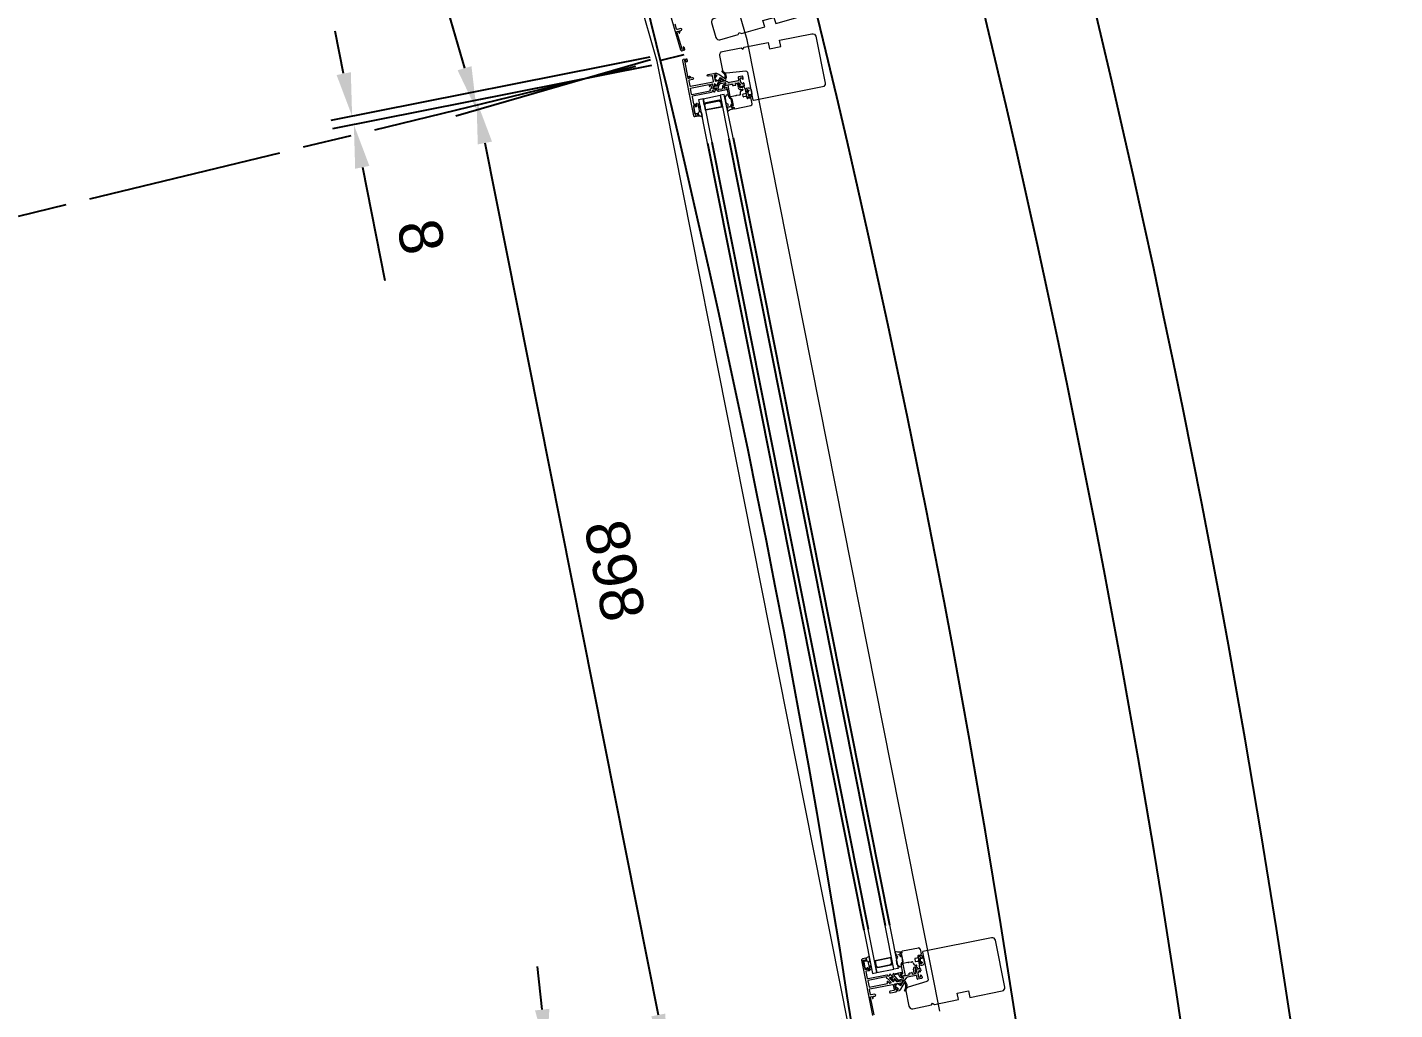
# Model space of a CAD drawing. Header units: inches. Extents: x 19267 to 40087, y 4081 to 15521.
# Drawn here: x 28981 to 30240, y 12125 to 13030 of the extents above; entities that cross this region are included whole.
import ezdxf

# ---------------------------------------------------------------- set-up
doc = ezdxf.new("R2010")
doc.units = ezdxf.units.IN
doc.header["$MEASUREMENT"] = 0
doc.linetypes.add('CENTERLINE', pattern=[30, 12, -1.5, 3, -1.5, 12])
doc.layers.get('DEFPOINTS').update_dxf_attribs({"color": 251})
doc.layers.add('20-TEXT', color=3, linetype='Continuous')
doc.layers.add('DWG', color=7, linetype='Continuous')
doc.layers.add('NEW_GF', color=7, linetype='Continuous', true_color=0xffffff)
for name, color, linetype, lineweight in [('VELFAC_ALU', 4, 'Continuous', 0), ('VELFAC_COMPOSITE', 4, 'Continuous', 0), ('VELFAC_GASKET', 5, 'Continuous', 0), ('VELFAC_GLAZING', 5, 'Continuous', 0), ('VELFAC_GLAZING_BEAD', 5, 'Continuous', 0), ('VELFAC_WOOD', 2, 'Continuous', 0)]:
    doc.layers.add(name, color=color, linetype=linetype, lineweight=lineweight)
doc.styles.get("Standard").update_dxf_attribs({"font": 'arial.ttf'})
doc.dimstyles.new('20-TEXT', dxfattribs={"dimscale": 20, "dimtxt": 2, "dimasz": 2, "dimexe": 1, "dimexo": 1.5, "dimgap": 1, "dimtad": 1, "dimdec": 0, "dimzin": 0, "dimdsep": 46, "dimtxsty": 'Standard', "dimcen": 0.09, "dimadec": 4, "dimazin": 0, "dimtfac": 1, "dimtdec": 0, "dimtofl": 0, "dimtmove": 0, "dimatfit": 3, "dimfxl": 1, "dimtolj": 1, "dimtzin": 0, "dimarcsym": 0})

# ---------------------------------------------------------------- blocks, each defined once
blk = doc.blocks.new('*D34')
at = {"layer": '20-TEXT', "color": 0, "lineweight": -2, "transparency": 16777216}
for p, q in [((29282.3, 13868.1), (28511.6, 13715.3)), ((28539, 13679.9), (29052.6, 11090.6)), ((29811.5, 11200.3), (29040.8, 11047.4))]:
    blk.add_line(p, q, dxfattribs=at)
at = {"layer": '20-TEXT', "color": 0, "transparency": 16777216}
for points in [[(28545.5, 13681.2), (28532.4, 13678.6), (28531.2, 13719.2)], [(29059.2, 11091.9), (29046.1, 11089.3), (29060.4, 11051.3)]]:
    blk.add_solid(points, dxfattribs=at)
at = {"layer": 'DEFPOINTS', "color": 0, "transparency": 16777216}
for p in [(29311.7, 13874), (29840.9, 11206.2), (29060.4, 11051.3)]:
    blk.add_point(p, dxfattribs=at)
at = {"layer": '20-TEXT', "color": 0, "transparency": 16777216, "insert": (28841.1, 12394.2), "char_height": 40, "attachment_point": 5, "rotation": 281.22}
blk.add_mtext('\\A1;2720 Structural Opening', dxfattribs=at)
blk = doc.blocks.new('*D40')
at = {"layer": '20-TEXT', "color": 0, "lineweight": -2, "transparency": 16777216}
for p, q in [((29306.2, 13860.8), (29126.7, 13809)), ((29157.1, 13776.1), (29383.5, 12992.3)), ((29554.8, 13000.2), (29375.4, 12948.3))]:
    blk.add_line(p, q, dxfattribs=at)
at = {"layer": '20-TEXT', "color": 0, "transparency": 16777216}
for points in [[(29163.5, 13777.9), (29150.7, 13774.2), (29146, 13814.5)], [(29389.9, 12994.2), (29377.1, 12990.5), (29394.6, 12953.9)]]:
    blk.add_solid(points, dxfattribs=at)
at = {"layer": 'DEFPOINTS', "color": 0, "transparency": 16777216}
for p in [(29335, 13869.1), (29583.6, 13008.5), (29394.6, 12953.9)]:
    blk.add_point(p, dxfattribs=at)
at = {"layer": '20-TEXT', "color": 0, "transparency": 16777216, "insert": (29309.1, 13395.4), "char_height": 40, "attachment_point": 5, "rotation": 286.1133}
blk.add_mtext('\\A1;898', dxfattribs=at)
blk = doc.blocks.new('*D41')
at = {"layer": '20-TEXT', "color": 0, "lineweight": -2, "transparency": 16777216}
for p, q in [((29555.7, 12994.8), (29374.9, 12958.9)), ((29402.3, 12923.5), (29561.9, 12120.2)), ((29731, 12113), (29550.1, 12077.1))]:
    blk.add_line(p, q, dxfattribs=at)
at = {"layer": '20-TEXT', "color": 0, "transparency": 16777216}
for points in [[(29408.8, 12924.8), (29395.7, 12922.2), (29394.5, 12962.7)], [(29568.4, 12121.5), (29555.4, 12118.9), (29569.7, 12081)]]:
    blk.add_solid(points, dxfattribs=at)
at = {"layer": 'DEFPOINTS', "color": 0, "transparency": 16777216}
for p in [(29585.2, 13000.6), (29760.4, 12118.9), (29569.7, 12081)]:
    blk.add_point(p, dxfattribs=at)
at = {"layer": '20-TEXT', "color": 0, "transparency": 16777216, "insert": (29521.7, 12529.7), "char_height": 40, "attachment_point": 5, "rotation": 281.2389}
blk.add_mtext('\\A1;898', dxfattribs=at)
blk = doc.blocks.new('*D43')
at = {"layer": '20-TEXT', "color": 0, "lineweight": -2, "transparency": 16777216}
for p, q in [((29272.2, 12987.4), (29264.4, 13026.6)), ((29554.2, 13002.6), (29260.4, 12944.3)), ((29555.7, 12994.8), (29262, 12936.4)), ((29289.4, 12901.1), (29310.1, 12796.8))]:
    blk.add_line(p, q, dxfattribs=at)
at = {"layer": '20-TEXT', "color": 0, "transparency": 16777216}
for points in [[(29278.8, 12988.7), (29265.7, 12986.1), (29280, 12948.2)], [(29295.9, 12902.4), (29282.8, 12899.8), (29281.6, 12940.3)]]:
    blk.add_solid(points, dxfattribs=at)
at = {"layer": 'DEFPOINTS', "color": 0, "transparency": 16777216}
for p in [(29583.6, 13008.5), (29585.2, 13000.6), (29281.6, 12940.3)]:
    blk.add_point(p, dxfattribs=at)
at = {"layer": '20-TEXT', "color": 0, "transparency": 16777216, "insert": (29343.3, 12837.2), "char_height": 40, "attachment_point": 5, "rotation": 281.2389}
blk.add_mtext('\\A1;8', dxfattribs=at)
blk = doc.blocks.new('*D44')
at = {"layer": '20-TEXT', "color": 0, "lineweight": -2, "transparency": 16777216}
for p, q in [((29455, 12125.2), (29450.6, 12164.9)), ((29730.6, 12115.6), (29439.5, 12083.2)), ((29731.5, 12107.6), (29440.4, 12075.3)), ((29464.7, 12037.7), (29476.5, 11932))]:
    blk.add_line(p, q, dxfattribs=at)
at = {"layer": '20-TEXT', "color": 0, "transparency": 16777216}
for points in [[(29461.6, 12125.9), (29448.4, 12124.4), (29459.4, 12085.4)], [(29471.3, 12038.5), (29458.1, 12037), (29460.3, 12077.5)]]:
    blk.add_solid(points, dxfattribs=at)
at = {"layer": 'DEFPOINTS', "color": 0, "transparency": 16777216}
for p in [(29760.4, 12118.9), (29761.3, 12110.9), (29460.3, 12077.5)]:
    blk.add_point(p, dxfattribs=at)
at = {"layer": '20-TEXT', "color": 0, "transparency": 16777216, "insert": (29513, 11969.5), "char_height": 40, "attachment_point": 5, "rotation": 276.342}
blk.add_mtext('\\A1;8', dxfattribs=at)

msp = doc.modelspace()

# ---------------------------------------------------------------- hatches: boundary and pattern name
at = {"layer": 'VELFAC_COMPOSITE'}
h = msp.add_hatch(color=8, dxfattribs=at)
h.paths.add_polyline_path([(29617.3, 12971.3, -0.520567), (29615.5, 12973), (29615.6, 12973.4, 0.520567), (29614.9, 12974.1), (29613.2, 12973.8, -0.131652), (29613, 12973.8), (29612.7, 12973.9, -0.414214), (29612.5, 12974.3), (29612.8, 12975.1, -0.414214), (29613.1, 12975.3), (29613.3, 12975.3, 1.69614), (29613.6, 12976.3), (29613.5, 12976.3, -0.414214), (29613.3, 12976.7), (29613.6, 12977.5, -0.414214), (29614, 12977.7), (29614.3, 12977.6, -0.131652), (29614.4, 12977.5), (29615.6, 12976.2, 0.57735), (29616.4, 12976.4), (29617, 12978, -0.267949), (29618.5, 12979.3), (29619.5, 12979.5, 0.267949), (29619.7, 12979.7, -0.267949), (29619.9, 12979.9), (29623.4, 12980.6, -0.176327), (29624.1, 12980.5), (29626.1, 12979.4, 0.176327), (29627.5, 12979.2), (29635.5, 12980.8, 0.414214), (29635.9, 12981.4), (29635.4, 12983.8, -0.414214), (29635.8, 12984.4), (29639.2, 12985.1, -0.414214), (29639.8, 12984.7), (29640.1, 12983.1, -0.342001), (29639.6, 12982, -0.490311), (29639.3, 12982.1), (29639.1, 12983, 0.414214), (29638.6, 12983.4), (29637.6, 12983.2, 0.414214), (29637.2, 12982.6), (29637.8, 12979.4, 0.198912), (29638.2, 12978.8), (29639.6, 12977.8, 0.668179), (29640.1, 12978.1), (29640, 12978.8, -0.490311), (29640.2, 12979, -0.342001), (29641.1, 12978.2), (29641.4, 12976.6, -0.414214), (29641, 12976.1), (29638, 12975.5, -0.198912), (29637.3, 12975.6), (29636.5, 12976.1, -0.198912), (29636.4, 12976.2), (29636.4, 12976.5, -0.414214), (29636.5, 12976.7), (29637.5, 12976.9, 0.668179), (29637.6, 12977.4), (29636.7, 12978, -0.148291), (29636.3, 12978.5, 0.357756), (29635.7, 12978.8), (29633.3, 12978.3, 0.414214), (29633, 12977.9), (29633.2, 12977, -0.414214), (29633, 12976.7), (29630.7, 12976.3, -0.349216), (29630.4, 12976.4), (29630, 12977.4, 0.349216), (29629.6, 12977.6), (29623.1, 12976.3, 0.414214), (29622.4, 12975.1), (29622.5, 12974.4, 0.414214), (29623.1, 12974), (29624.6, 12974.3, -0.414214), (29625.1, 12973.9), (29625.2, 12973.7, -0.414214), (29624.6, 12972.8)])
h.paths.add_polyline_path([(29621.2, 12974.4), (29621.1, 12974.9, -0.414214), (29622.9, 12977.5), (29623.5, 12977.6, 1), (29623.2, 12979), (29619.2, 12978.2, 0.267949), (29618.1, 12977.2), (29617, 12974), (29616.9, 12973.5, 0.520567), (29617.7, 12972.7), (29620.4, 12973.2, 0.414214)], flags=16)
h = msp.add_hatch(color=8, dxfattribs=at)
h.paths.add_polyline_path([(29778.9, 12158.2, 0.520567), (29777.9, 12156), (29778.1, 12155.7, -0.520567), (29777.7, 12154.8), (29776, 12154.4, 0.131652), (29775.8, 12154.3), (29775.6, 12154.1, 0.414214), (29775.5, 12153.7), (29776.1, 12153, 0.414214), (29776.5, 12153), (29776.7, 12153.1, -1.69614), (29777.4, 12152.3), (29777.2, 12152.2, 0.414214), (29777.2, 12151.8), (29777.8, 12151.1, 0.414214), (29778.2, 12151.1), (29778.5, 12151.3, 0.131652), (29778.6, 12151.4), (29779.2, 12153.1, -0.57735), (29780, 12153.3), (29781.2, 12152, 0.267949), (29783, 12151.3), (29784, 12151.5, -0.267949), (29784.3, 12151.4, 0.267949), (29784.6, 12151.3), (29788.1, 12152, 0.176327), (29788.7, 12152.4), (29790.1, 12154.2, -0.176327), (29791.3, 12154.9), (29799.3, 12156.5, -0.414214), (29799.9, 12156.1), (29800.4, 12153.6, 0.414214), (29801, 12153.3), (29804.4, 12153.9, 0.414214), (29804.8, 12154.5), (29804.5, 12156.1, 0.342001), (29803.6, 12156.9, 0.490311), (29803.3, 12156.7), (29803.5, 12155.8, -0.414214), (29803.1, 12155.2), (29802.1, 12155, -0.414214), (29801.6, 12155.4), (29800.9, 12158.6, -0.198912), (29801.1, 12159.4), (29802, 12160.8, -0.668179), (29802.5, 12160.7), (29802.7, 12160, 0.490311), (29803, 12159.9, 0.342001), (29803.5, 12161), (29803.2, 12162.6, 0.414214), (29802.6, 12163), (29799.6, 12162.4, 0.198912), (29798.9, 12161.9), (29798.4, 12161.2, 0.198912), (29798.4, 12161), (29798.4, 12160.8, 0.414214), (29798.7, 12160.6), (29799.6, 12160.8, -0.668179), (29799.9, 12160.4), (29799.3, 12159.5, 0.148291), (29799.1, 12158.9, -0.357756), (29798.7, 12158.4), (29796.3, 12157.9, -0.414214), (29795.9, 12158.2), (29795.7, 12159, 0.414214), (29795.4, 12159.3), (29793.2, 12158.8, 0.349216), (29792.9, 12158.6), (29792.9, 12157.5, -0.349216), (29792.7, 12157.2), (29786.2, 12155.9, -0.414214), (29785, 12156.7), (29784.9, 12157.4, -0.414214), (29785.2, 12158), (29786.7, 12158.3, 0.414214), (29787.1, 12158.9), (29787.1, 12159.1, 0.414214), (29786.2, 12159.7)])
h.paths.add_polyline_path([(29783.7, 12156.9), (29783.8, 12156.4, 0.414214), (29786.4, 12154.7), (29787, 12154.8, -1), (29787.3, 12153.4), (29783.2, 12152.6, -0.267949), (29781.8, 12153.1), (29779.6, 12155.7), (29779.3, 12156.1, -0.520567), (29779.8, 12157.1), (29782.5, 12157.7, -0.414214)], flags=16)

# ---------------------------------------------------------------- linework, layer by layer
at = {"color": 5}
msp.add_arc((19169.9, 10476.1), 10695.9, 3.91391, 18.52294, dxfattribs=at)
at = {"layer": '20-TEXT', "color": 1, "linetype": 'CENTERLINE', "ltscale": 15}
msp.add_line((26414.7, 12235), (29585.6, 13004.9), dxfattribs=at)
at = {"layer": 'DWG', "ltscale": 5}
for p, q in [((29607.1, 12923.4), (29751.2, 12198.6)), ((29611.1, 12924.2), (29755.1, 12199.4)), ((29626.8, 12927.3), (29770.8, 12202.5)), ((29630.7, 12928.1), (29774.7, 12203.3))]:
    msp.add_line(p, q, dxfattribs=at)
at = {"layer": 'NEW_GF', "color": 1, "linetype": 'Continuous', "ltscale": 100}
for centre, radius, start, end in [((19171.7, 10476.3), 11094.1, 3.91335, 18.52479), ((19169.9, 10476.1), 10995.9, 3.91391, 18.52293), ((19172.4, 10476.4), 10843.4, 3.91305, 18.52548)]:
    msp.add_arc(centre, radius, start, end, dxfattribs=at)
at = {"layer": 'VELFAC_ALU'}
for p, q in [((29643.7, 13018.5), (29391.1, 13895.3)), ((29561, 12998.5), (29310.4, 13868.3)), ((29821.2, 12123.6), (29643.7, 13018.5)), ((29737.1, 12110.5), (29561, 12998.5))]:
    msp.add_line(p, q, dxfattribs=at)
for points in [[(29567.9, 13059.1), (29582.4, 13009.2, 0.414214), (29583.6, 13008.5), (29586, 13009.2, 0.414214), (29586.4, 13009.8), (29585.9, 13011.3, 0.341999), (29584.9, 13012, 0.490314), (29584.8, 13011.7), (29585.2, 13010.2, -0.414214), (29585.1, 13009.9), (29584, 13009.6, -0.414214), (29583.8, 13009.8), (29579.1, 13025.9, -0.414214), (29579.2, 13026.2), (29580.3, 13026.5, -0.414214), (29580.5, 13026.3), (29581, 13024.8, 0.490314), (29581.3, 13024.7, 0.341999), (29581.7, 13025.9), (29581.6, 13026.3, -0.414214), (29581.9, 13026.9), (29583, 13027.3, 1), (29582.6, 13028.9), (29579.4, 13028, -0.414214), (29578.8, 13028.3), (29577.5, 13032.9, -0.414214)], [(29760.6, 12120.2), (29757.4, 12136.6, -0.414214), (29757.5, 12136.9), (29758.6, 12137.1, -0.414214), (29758.8, 12136.9), (29759.1, 12135.4, 0.490314), (29759.4, 12135.3, 0.341999), (29760, 12136.4), (29759.9, 12136.8, -0.414214), (29760.3, 12137.4), (29761.4, 12137.6, 1), (29761.1, 12139.3), (29757.9, 12138.7, -0.414214), (29757.3, 12139.1), (29756.4, 12143.7, -0.414214), (29756.8, 12144.3), (29777.6, 12148.4, -0.414214), (29778.2, 12148), (29779.1, 12143.4, -0.414214), (29778.7, 12142.8), (29775.5, 12142.2, 1), (29775.8, 12140.5), (29780.8, 12141.5, 0.198912), (29780.9, 12141.6), (29782.2, 12143.5, 0.341999), (29782.1, 12144.7, 0.490314), (29781.8, 12144.7), (29781.1, 12143.6, -0.668179), (29780.7, 12143.7), (29779.8, 12148.6, -0.414214), (29779.9, 12148.9), (29784.8, 12149.8, -0.668179), (29785, 12149.5), (29784.3, 12148.4, 0.490314), (29784.4, 12148.1, 0.341999), (29785.5, 12148.5), (29787.2, 12151, 0.668179), (29786.7, 12151.7), (29782, 12150.8, -0.267949), (29781.1, 12151.1), (29779.4, 12153, 0.57735), (29779.1, 12152.9), (29778.5, 12151, -0.57735), (29777.9, 12150.9), (29775, 12154.2, -0.760346), (29775.4, 12154.7, 0.171785), (29775.5, 12154.7), (29777, 12155.3, -0.267949), (29777.2, 12155.3, 0.957292), (29777.5, 12155.6), (29775.3, 12157.7, 0.493145), (29775, 12157.6), (29774.5, 12156.8, 0.315299), (29774.6, 12156.6), (29774.6, 12156.5, -0.414214), (29774.6, 12156.2), (29773.9, 12155.6), (29772.8, 12156.8, 0.267949), (29772.3, 12156.9), (29755, 12153.5, -0.414214), (29754.4, 12153.9), (29753.2, 12160.3, -0.414214), (29753.6, 12160.9), (29755.2, 12161.2, 0.414214), (29755.5, 12161.5), (29755.2, 12162.7, 0.341999), (29754.3, 12163.5, 0.490314), (29754.1, 12163.3), (29754.3, 12162.5, -0.414214), (29754.1, 12162.2), (29752.8, 12162, -0.414214), (29752.3, 12162.4), (29750.7, 12170.2, -0.414214), (29751.1, 12170.8), (29752.4, 12171.1, -0.414214), (29752.6, 12170.9), (29752.8, 12170.1, 0.490314), (29753, 12169.9, 0.341999), (29753.6, 12171), (29753.4, 12172.2, 0.414214), (29753, 12172.5), (29749.9, 12171.8, 0.414214), (29749.1, 12170.7), (29759.2, 12119.7, 0.414214)]]:
    msp.add_lwpolyline(points, format="xyb", dxfattribs=at)
for points in [[(29610.8, 12970), (29593.5, 12966.6, 0.414214), (29593.1, 12966), (29594.3, 12959.6, 0.414214), (29594.9, 12959.2), (29596.6, 12959.6, -0.414214), (29596.9, 12959.3), (29597.2, 12958.1, -0.341999), (29596.6, 12957, -0.490314), (29596.4, 12957.2), (29596.2, 12958, 0.414214), (29596, 12958.2), (29594.7, 12957.9, 0.414214), (29594.3, 12957.3), (29595.8, 12949.5, 0.414214), (29596.4, 12949.1), (29597.7, 12949.4, 0.414214), (29597.9, 12949.6), (29597.7, 12950.4, -0.490314), (29597.9, 12950.7, -0.341999), (29598.8, 12949.9), (29599.1, 12948.7, -0.414214), (29598.8, 12948.3), (29595.7, 12947.7, -0.414214), (29594.5, 12948.5), (29584.4, 12999.5, -0.414214), (29585.2, 13000.6), (29587.6, 13001.1, -0.414214), (29588.2, 13000.7), (29588.5, 12999.2, -0.341999), (29588, 12998.1, -0.490314), (29587.7, 12998.3), (29587.4, 12999.9, 0.414214), (29587.1, 13000), (29586.1, 12999.8, 0.414214), (29585.9, 12999.6), (29589.2, 12983.1, 0.414214), (29589.4, 12982.9), (29590.5, 12983.1, 0.414214), (29590.6, 12983.4), (29590.3, 12984.9, -0.490314), (29590.5, 12985.1, -0.341999), (29591.5, 12984.3), (29591.6, 12983.9, 0.414214), (29592.2, 12983.5), (29593.3, 12983.7, -1), (29593.6, 12982), (29590.4, 12981.4, 0.414214), (29590, 12980.8), (29590.9, 12976.2, 0.414214), (29591.5, 12975.8), (29612.3, 12979.9, 0.414214), (29612.7, 12980.5), (29611.8, 12985.1, 0.414214), (29611.2, 12985.5), (29608, 12984.9, -1), (29607.7, 12986.6), (29612.7, 12987.5, -0.198912), (29612.8, 12987.5), (29614.8, 12986.2, -0.341999), (29615.1, 12985.1, -0.490314), (29614.8, 12985), (29613.8, 12985.7, 0.668179), (29613.5, 12985.5), (29614.4, 12980.6, 0.414214), (29614.7, 12980.4), (29619.6, 12981.4, 0.668179), (29619.7, 12981.7), (29618.5, 12982.5, -0.490314), (29618.5, 12982.8, -0.341999), (29619.7, 12982.9), (29622.2, 12981.2, -0.668179), (29622, 12980.3), (29617.4, 12979.4, 0.267949), (29616.6, 12978.8), (29615.8, 12976.4, -0.57735), (29615.5, 12976.3), (29614.2, 12977.8, 0.57735), (29613.6, 12977.7), (29612.2, 12973.6, 0.760346), (29612.7, 12973.3, -0.171785), (29612.8, 12973.3), (29614.4, 12973.3, 0.267949), (29614.6, 12973.4, -0.957292), (29615, 12973.3), (29613.8, 12970.5, -0.493145), (29613.4, 12970.4), (29612.8, 12971, -0.315299), (29612.7, 12971.2), (29612.7, 12971.3, 0.414214), (29612.6, 12971.6), (29611.6, 12971.9), (29611.1, 12970.4, -0.267949)], [(29591.7, 12974.1), (29608.4, 12977.4, -0.414214), (29608.6, 12977.3), (29608.9, 12975.8, 0.414214), (29609.2, 12975.6), (29609.4, 12975.6, 0.267949), (29609.6, 12975.8), (29610.2, 12977.6, -0.267949), (29610.4, 12977.8), (29611.6, 12978.1, -0.57735), (29611.9, 12977.8), (29610.3, 12973.1, -0.267949), (29610.1, 12973), (29609.8, 12972.9, 0.414214), (29609.5, 12972.5), (29609.7, 12971.6, -0.414214), (29609.6, 12971.3), (29592.9, 12968, -0.414214), (29592.6, 12968.2), (29591.5, 12973.9, -0.414214)], [(29756.2, 12145.9), (29772.9, 12149.2, 0.414214), (29773.1, 12149.4), (29772.8, 12150.9, -0.414214), (29773, 12151.3), (29773.2, 12151.3, -0.267949), (29773.4, 12151.2), (29774.7, 12149.7, 0.267949), (29775, 12149.6), (29776.2, 12149.9, 0.57735), (29776.3, 12150.2), (29773.1, 12153.9, 0.267949), (29772.9, 12154), (29772.5, 12153.9, -0.414214), (29772.2, 12154.2), (29772, 12155.1, 0.414214), (29771.7, 12155.3), (29755, 12152, 0.414214), (29754.9, 12151.7), (29756, 12146, 0.414214)]]:
    msp.add_lwpolyline(points, format="xyb", close=True, dxfattribs=at)
at = {"layer": 'VELFAC_COMPOSITE'}
for p, q in [((29623.4, 12980.6), (29619.9, 12979.9)), ((29626.1, 12979.4), (29624.1, 12980.5)), ((29635.5, 12980.8), (29627.5, 12979.2)), ((29635.4, 12983.8), (29635.9, 12981.4)), ((29639.2, 12985.1), (29635.8, 12984.4)), ((29637.8, 12979.4), (29637.2, 12982.6)), ((29637.6, 12983.2), (29638.6, 12983.4)), ((29639.1, 12983), (29639.3, 12982.1)), ((29640.1, 12983.1), (29639.8, 12984.7)), ((29612.8, 12975.1), (29612.5, 12974.3)), ((29612.7, 12973.9), (29613, 12973.8)), ((29613.3, 12975.3), (29613.1, 12975.3)), ((29613.2, 12973.8), (29614.9, 12974.1)), ((29613.6, 12977.5), (29613.3, 12976.7)), ((29613.5, 12976.3), (29613.6, 12976.3)), ((29614.3, 12977.6), (29614, 12977.7)), ((29615.6, 12976.2), (29614.4, 12977.5)), ((29615.6, 12973.4), (29615.5, 12973)), ((29617, 12978), (29616.4, 12976.4)), ((29616.9, 12973.5), (29617, 12974)), ((29617, 12974), (29618.1, 12977.2)), ((29617.3, 12971.3), (29624.6, 12972.8)), ((29620.4, 12973.2), (29617.7, 12972.7)), ((29619.5, 12979.5), (29618.5, 12979.3)), ((29619.2, 12978.2), (29623.2, 12979)), ((29621.1, 12974.9), (29621.2, 12974.4)), ((29622.5, 12974.4), (29622.4, 12975.1)), ((29623.5, 12977.6), (29622.9, 12977.5)), ((29623.1, 12976.3), (29629.6, 12977.6)), ((29624.6, 12974.3), (29623.1, 12974)), ((29625.2, 12973.7), (29625.1, 12973.9)), ((29630, 12977.4), (29630.4, 12976.4)), ((29630.7, 12976.3), (29633, 12976.7)), ((29633.2, 12977), (29633, 12977.9)), ((29633.3, 12978.3), (29635.7, 12978.8)), ((29636.4, 12976.5), (29636.4, 12976.2)), ((29637.5, 12976.9), (29636.5, 12976.7)), ((29636.5, 12976.1), (29637.3, 12975.6)), ((29636.7, 12978), (29637.6, 12977.4)), ((29638, 12975.5), (29641, 12976.1)), ((29639.6, 12977.8), (29638.2, 12978.8)), ((29640, 12978.8), (29640.1, 12978.1)), ((29641.4, 12976.6), (29641.1, 12978.2)), ((29798.4, 12161.2), (29798.9, 12161.9)), ((29799.6, 12162.4), (29802.6, 12163)), ((29803.2, 12162.6), (29803.5, 12161)), ((29776.1, 12153), (29775.5, 12153.7)), ((29775.6, 12154.1), (29775.8, 12154.3)), ((29776, 12154.4), (29777.7, 12154.8)), ((29776.7, 12153.1), (29776.5, 12153)), ((29777.2, 12152.2), (29777.4, 12152.3)), ((29777.8, 12151.1), (29777.2, 12151.8)), ((29778.1, 12155.7), (29777.9, 12156)), ((29778.5, 12151.3), (29778.2, 12151.1)), ((29779.2, 12153.1), (29778.6, 12151.4)), ((29778.9, 12158.2), (29786.2, 12159.7)), ((29779.3, 12156.1), (29779.6, 12155.7)), ((29779.6, 12155.7), (29781.8, 12153.1)), ((29782.5, 12157.7), (29779.8, 12157.1)), ((29781.2, 12152), (29780, 12153.3)), ((29784, 12151.5), (29783, 12151.3)), ((29783.2, 12152.6), (29787.3, 12153.4)), ((29783.8, 12156.4), (29783.7, 12156.9)), ((29788.1, 12152), (29784.6, 12151.3)), ((29784.9, 12157.4), (29785, 12156.7)), ((29786.7, 12158.3), (29785.2, 12158)), ((29786.2, 12155.9), (29792.7, 12157.2)), ((29787, 12154.8), (29786.4, 12154.7)), ((29787.1, 12159.1), (29787.1, 12158.9)), ((29790.1, 12154.2), (29788.7, 12152.4)), ((29799.3, 12156.5), (29791.3, 12154.9)), ((29792.9, 12157.5), (29792.9, 12158.6)), ((29793.2, 12158.8), (29795.4, 12159.3)), ((29795.7, 12159), (29795.9, 12158.2)), ((29796.3, 12157.9), (29798.7, 12158.4)), ((29798.4, 12160.8), (29798.4, 12161)), ((29799.6, 12160.8), (29798.7, 12160.6)), ((29799.3, 12159.5), (29799.9, 12160.4)), ((29800.4, 12153.6), (29799.9, 12156.1)), ((29800.9, 12158.6), (29801.6, 12155.4)), ((29804.4, 12153.9), (29801, 12153.3)), ((29802, 12160.8), (29801.1, 12159.4)), ((29802.1, 12155), (29803.1, 12155.2)), ((29802.7, 12160), (29802.5, 12160.7)), ((29803.5, 12155.8), (29803.3, 12156.7)), ((29804.5, 12156.1), (29804.8, 12154.5))]:
    msp.add_line(p, q, dxfattribs=at)
for centre, radius, start, end in [((29623.6, 12979.6), 1, 61.2389, 101.2389), ((29635.9, 12983.9), 0.5, 101.2389, 191.2389), ((29635.4, 12981.3), 0.5, 281.2389, 11.2389), ((29637.7, 12982.7), 0.5, 101.2389, 191.2389), ((29638.6, 12982.9), 0.5, 11.2389, 101.2389), ((29639.3, 12984.6), 0.5, 11.2389, 101.2389), ((29639.5, 12982.2), 0.2, 191.2389, 295.7159), ((29639.2, 12982.9), 1, 295.7159, 11.2389), ((29612.7, 12974.2), 0.3, 161.2389, 251.2389), ((29613, 12975), 0.3, 71.2389, 161.2389), ((29613.1, 12974.1), 0.3, 251.2389, 281.2389), ((29613.6, 12976.6), 0.3, 161.2389, 251.2389), ((29613.7, 12975.7), 0.6, 222.2839, 100.194), ((29613.9, 12977.4), 0.3, 71.2389, 161.2389), ((29614.2, 12977.3), 0.3, 41.2389, 71.2389), ((29615, 12973.5), 0.6, 351.2389, 101.2389), ((29617, 12972.8), 1.5, 171.2389, 281.2389), ((29616, 12976.5), 0.5, 221.2389, 341.2389), ((29617.6, 12973.4), 0.7, 171.2389, 281.2389), ((29618.9, 12977.4), 2, 101.2389, 161.2389), ((29619.5, 12976.7), 1.5, 101.2389, 161.2389), ((29619.4, 12979.8), 0.3, 281.2389, 341.2389), ((29620, 12979.6), 0.3, 101.2389, 161.2389), ((29620.2, 12974.2), 1, 281.2389, 11.2389), ((29623.3, 12975.3), 2.2, 101.2389, 191.2389), ((29623.3, 12975.3), 1, 101.2389, 191.2389), ((29623, 12974.5), 0.5, 191.2389, 281.2389), ((29623.3, 12978.3), 0.7, 281.2389, 101.2389), ((29624.7, 12973.8), 0.5, 11.2389, 101.2389), ((29624.5, 12973.5), 0.75, 281.2389, 11.2389), ((29627.1, 12981.1), 2, 241.2389, 281.2389), ((29629.7, 12977.3), 0.3, 24.2389, 101.2389), ((29630.7, 12976.5), 0.3, 204.2389, 281.2389), ((29633.3, 12978), 0.3, 101.2389, 191.2389), ((29632.9, 12977), 0.3, 281.2389, 11.2389), ((29635.8, 12978.3), 0.5, 22.499, 101.2389), ((29637.2, 12978.9), 1, 202.499, 236.2389), ((29636.6, 12976.5), 0.2, 101.2389, 191.2389), ((29636.6, 12976.3), 0.2, 191.2389, 236.2389), ((29637.8, 12976.4), 1, 236.2389, 281.2389), ((29637.4, 12977.2), 0.3, 281.2389, 56.2389), ((29638.8, 12979.6), 1, 191.2389, 236.2389), ((29639.8, 12978.1), 0.3, 236.2389, 11.2389), ((29640.2, 12978.8), 0.2, 86.762, 191.2389), ((29640.1, 12978), 1, 11.2389, 86.762), ((29640.9, 12976.5), 0.5, 281.2389, 11.2389), ((29799.8, 12161.4), 1, 101.2389, 146.2389), ((29802.7, 12162.5), 0.5, 11.2389, 101.2389), ((29775.8, 12153.9), 0.3, 131.2389, 221.2389), ((29776, 12154.1), 0.3, 101.2389, 131.2389), ((29776.3, 12153.2), 0.3, 221.2389, 311.2389), ((29777.2, 12152.9), 0.6, 282.2839, 160.194), ((29777.4, 12152), 0.3, 131.2389, 221.2389), ((29779.2, 12156.8), 1.5, 101.2389, 211.2389), ((29777.6, 12155.3), 0.6, 281.2389, 31.2389), ((29778, 12151.3), 0.3, 221.2389, 311.2389), ((29778.3, 12151.5), 0.3, 311.2389, 341.2389), ((29779.9, 12156.5), 0.7, 101.2389, 211.2389), ((29779.6, 12152.9), 0.5, 41.2389, 161.2389), ((29782.7, 12153.3), 2, 221.2389, 281.2389), ((29782.9, 12154.1), 1.5, 221.2389, 281.2389), ((29782.7, 12156.7), 1, 11.2389, 101.2389), ((29785.9, 12156.8), 2.2, 191.2389, 281.2389), ((29784.1, 12151.2), 0.3, 41.2389, 101.2389), ((29784.5, 12151.6), 0.3, 221.2389, 281.2389), ((29785.3, 12157.5), 0.5, 101.2389, 191.2389), ((29786, 12156.9), 1, 191.2389, 281.2389), ((29786.3, 12159), 0.75, 11.2389, 101.2389), ((29786.6, 12158.8), 0.5, 281.2389, 11.2389), ((29787.1, 12154.1), 0.7, 281.2389, 101.2389), ((29787.9, 12153), 1, 281.2389, 321.2389), ((29791.7, 12152.9), 2, 101.2389, 141.2389), ((29792.6, 12157.5), 0.3, 281.2389, 358.2389), ((29793.2, 12158.5), 0.3, 101.2389, 178.2389), ((29795.4, 12159), 0.3, 11.2389, 101.2389), ((29796.2, 12158.2), 0.3, 191.2389, 281.2389), ((29798.6, 12161.1), 0.2, 146.2389, 191.2389), ((29798.6, 12160.8), 0.2, 191.2389, 281.2389), ((29798.6, 12158.9), 0.5, 281.2389, 359.9789), ((29800.1, 12158.9), 1, 146.2389, 179.9789), ((29799.4, 12156), 0.5, 11.2389, 101.2389), ((29799.7, 12160.5), 0.3, 326.2389, 101.2389), ((29800.9, 12153.7), 0.5, 191.2389, 281.2389), ((29801.9, 12158.8), 1, 146.2389, 191.2389), ((29802, 12155.5), 0.5, 191.2389, 281.2389), ((29802.3, 12160.6), 0.3, 11.2389, 146.2389), ((29802.9, 12160.1), 0.2, 191.2389, 295.7159), ((29802.5, 12160.8), 1, 295.7159, 11.2389), ((29803, 12155.7), 0.5, 281.2389, 11.2389), ((29803.5, 12156.7), 0.2, 86.762, 191.2389), ((29803.5, 12155.9), 1, 11.2389, 86.762), ((29804.3, 12154.4), 0.5, 281.2389, 11.2389)]:
    msp.add_arc(centre, radius, start, end, dxfattribs=at)
at = {"layer": 'VELFAC_GASKET'}
for p, q in [((29613.8, 12987.3), (29613.7, 12987.3)), ((29613.8, 12986.9), (29615.7, 12985.9)), ((29615.7, 12987.6), (29614, 12987.4)), ((29615.7, 12985.9), (29614.2, 12983.7)), ((29614.5, 12982.3), (29616.1, 12981.2)), ((29617.6, 12986.7), (29615.7, 12987.6)), ((29617.5, 12981.4), (29619.1, 12983.7)), ((29622.8, 12982.8), (29617.6, 12986.7)), ((29619.1, 12983.7), (29623.2, 12980.6)), ((29620.4, 12989.3), (29622, 12987.9)), ((29622.6, 12988.4), (29620.8, 12989.8)), ((29624.5, 12967.5), (29623.4, 12965.3)), ((29628.4, 12965.3), (29625.8, 12967.7)), ((29640.1, 12966.3), (29639.7, 12968.1)), ((29640.1, 12968.7), (29641.6, 12969)), ((29641.6, 12969), (29642.9, 12969.3)), ((29642.4, 12971.7), (29642.2, 12972.6)), ((29643.9, 12972.5), (29642.4, 12971.7)), ((29643.9, 12972.5), (29642.4, 12971.7)), ((29644.3, 12971.6), (29643.9, 12971.4)), ((29644.3, 12971.6), (29643.9, 12971.4)), ((29644, 12970.3), (29644.6, 12967.4)), ((29644, 12970.3), (29644.6, 12967.4)), ((29645.1, 12972.2), (29644.3, 12971.6)), ((29645.1, 12972.2), (29644.3, 12971.6)), ((29644.8, 12970.5), (29645.5, 12971.7)), ((29644.8, 12970.5), (29645.5, 12971.7)), ((29645.9, 12967.9), (29645.2, 12968.1)), ((29645.9, 12967.9), (29645.2, 12968.1)), ((29646.3, 12968.4), (29646.7, 12968.1)), ((29647.3, 12972.7), (29648.1, 12968.9)), ((29595.7, 12950.8), (29594.6, 12956.1)), ((29595, 12956.7), (29596.8, 12957.1)), ((29597.3, 12957.7), (29597, 12959.3)), ((29597.7, 12960), (29599.2, 12959.5)), ((29598.2, 12959.8), (29598.6, 12957.6)), ((29599.2, 12957.7), (29598.6, 12957.6)), ((29598.6, 12957.6), (29599.5, 12953.3)), ((29599.8, 12956.2), (29598.9, 12956.7)), ((29599, 12957.4), (29599.3, 12957.5)), ((29600.2, 12958.3), (29600.5, 12956.7)), ((29623.4, 12964.9), (29624.2, 12960.6)), ((29624.5, 12960.2), (29626.1, 12959.2)), ((29630, 12959.6), (29628.6, 12965)), ((29629.5, 12956.2), (29628.8, 12958.3)), ((29629.2, 12959), (29629.5, 12959)), ((29630.1, 12954.8), (29631.3, 12955.3)), ((29631.1, 12956.2), (29630.2, 12956)), ((29631.5, 12956), (29631.4, 12956.2)), ((29642.2, 12966.2), (29640.7, 12965.9)), ((29643.3, 12966.4), (29642.2, 12966.2)), ((29643.7, 12965.2), (29643.6, 12965.8)), ((29646, 12965.1), (29643.9, 12965.1)), ((29644.6, 12967.4), (29645.4, 12967.3)), ((29644.6, 12967.4), (29645.4, 12967.3)), ((29645.4, 12967.3), (29645.7, 12967.3)), ((29645.4, 12967.3), (29645.7, 12967.3)), ((29598, 12950.8), (29596.3, 12950.4)), ((29599.1, 12948.5), (29598.7, 12950.3)), ((29599.7, 12952.8), (29600.3, 12952.6)), ((29601.6, 12951.4), (29602.3, 12947.9)), ((29784.3, 12176.9), (29784.5, 12174.7)), ((29784.4, 12178.4), (29785.7, 12178.4)), ((29785.9, 12177.5), (29784.9, 12177.4)), ((29785.2, 12174.2), (29785.5, 12174.3)), ((29786.1, 12177.8), (29786.1, 12177.7)), ((29803, 12174.9), (29801, 12174.2)), ((29751.1, 12168.9), (29752.1, 12163.6)), ((29753.2, 12169.9), (29751.4, 12169.5)), ((29752.7, 12163.2), (29754.5, 12163.6)), ((29753.3, 12172.4), (29753.7, 12170.6)), ((29755.2, 12163.2), (29755.5, 12161.6)), ((29755.5, 12168.6), (29756, 12169)), ((29756.4, 12163.8), (29755.5, 12168.1)), ((29756.7, 12170.6), (29756, 12174.2)), ((29756.9, 12165.6), (29756.3, 12164.7)), ((29756.9, 12163.9), (29756.4, 12163.8)), ((29756.8, 12161.6), (29756.4, 12163.8)), ((29756.5, 12161.3), (29757.6, 12162.3)), ((29756.6, 12164.1), (29756.9, 12164.1)), ((29758.1, 12163.7), (29757.8, 12165.3)), ((29782, 12166.5), (29781.2, 12170.8)), ((29781.3, 12171.3), (29782.3, 12172.8)), ((29784.1, 12164.6), (29782.2, 12166.2)), ((29786.8, 12168), (29785.3, 12164.9)), ((29786.1, 12173.9), (29786.9, 12168.4)), ((29798, 12171.6), (29798.4, 12169.8)), ((29799.9, 12172.5), (29798.4, 12172.2)), ((29799, 12169.4), (29800.4, 12169.7)), ((29801, 12172.7), (29799.9, 12172.5)), ((29800.4, 12169.7), (29801.7, 12169.9)), ((29800.9, 12174), (29801, 12173.4)), ((29803.9, 12167.4), (29802.2, 12167.5)), ((29802.2, 12167.5), (29802.4, 12166.6)), ((29803.9, 12167.4), (29802.2, 12167.5)), ((29802.6, 12172.3), (29803.3, 12172.7)), ((29802.6, 12172.3), (29803.3, 12172.7)), ((29803.2, 12169.4), (29802.6, 12172.3)), ((29803.2, 12169.4), (29802.6, 12172.3)), ((29803.3, 12172.7), (29803.6, 12172.8)), ((29803.3, 12172.7), (29803.6, 12172.8)), ((29803.9, 12172.3), (29803.4, 12171.9)), ((29803.9, 12172.3), (29803.4, 12171.9)), ((29804, 12168.3), (29803.4, 12168.4)), ((29804, 12168.3), (29803.4, 12168.4)), ((29804, 12169.5), (29805.1, 12168.7)), ((29804, 12169.5), (29805.1, 12168.7)), ((29804.9, 12168.1), (29804, 12168.3)), ((29804.9, 12168.1), (29804, 12168.3)), ((29804.5, 12172), (29804.8, 12172.4)), ((29807.1, 12168.5), (29806.4, 12172.3)), ((29788.3, 12149.7), (29785, 12144.1)), ((29785.2, 12147.5), (29787.9, 12152)), ((29780.4, 12147.1), (29781.6, 12148.7)), ((29783, 12144.2), (29780.7, 12145.7)), ((29781.6, 12142.6), (29783, 12144.2)), ((29781.7, 12142.1), (29781.7, 12142.2)), ((29783.6, 12142.6), (29782, 12142.1)), ((29782.9, 12149), (29785.2, 12147.5)), ((29785, 12144.1), (29783.6, 12142.6)), ((29788.6, 12142.8), (29789.5, 12144.7)), ((29790.3, 12144.5), (29789.1, 12142.5))]:
    msp.add_line(p, q, dxfattribs=at)
for centre in [(29627.8, 12956.8), (29783, 12175.7)]:
    msp.add_circle(centre, 0.196, dxfattribs=at)
for centre, radius, start, end in [((29614, 12987.1), 0.3, 146.2389, 236.2389), ((29614, 12987.1), 0.3, 96.2389, 146.2389), ((29615, 12983.1), 1, 146.2389, 236.2389), ((29616.7, 12982), 1, 236.2389, 326.2389), ((29620.6, 12989.5), 0.3, 52.9358, 232.9358), ((29619, 12984.5), 4.5, 339.2124, 48.9358), ((29619.6, 12984.4), 5, 337.2083, 53.7042), ((29622.9, 12983), 0.3, 232.9358, 339.2124), ((29615, 12986.3), 10, 325.0848, 337.2083), ((29625.3, 12966.7), 1.05, 60.982, 134.4056), ((29640.2, 12968.2), 0.5, 101.2389, 191.2389), ((29642.6, 12972.7), 0.375, 140.2583, 191.4548), ((29644.9, 12970.5), 3.54, 61.8066, 136.7423), ((29635.9, 12968.7), 7.16, 6.2449, 24.3459), ((29642.8, 12969.5), 0.2, 281.2389, 7.949), ((29644, 12971.1), 0.3, 121.9309, 203.3241), ((29644, 12971.1), 0.3, 121.9309, 203.3241), ((29637.7, 12968.4), 6.64, 16.8468, 23.3241), ((29637.7, 12968.4), 6.64, 16.8468, 23.3241), ((29644.1, 12972), 0.462, 298.105, 119.8954), ((29644.1, 12972), 0.462, 298.105, 119.8954), ((29646, 12969.5), 1.59, 138.5092, 239.1014), ((29646, 12969.5), 1.59, 138.5092, 239.1014), ((29645.3, 12971.9), 0.3, 320.7529, 121.2389), ((29645.3, 12971.9), 0.3, 320.7529, 121.2389), ((29645.8, 12967.6), 0.3, 266.2389, 70.5223), ((29645.8, 12967.6), 0.3, 266.2389, 70.5223), ((29645.9, 12966.7), 1.6, 271.0975, 61.7177), ((29645.3, 12971.9), 2.14, 21.666, 54.8358), ((29647, 12969.3), 1.16, 254.4596, 340.0271), ((29595.1, 12956.2), 0.5, 101.2389, 191.2389), ((29596.7, 12957.6), 0.6, 281.2389, 8.515), ((29597.5, 12959.4), 0.6, 71.2389, 191.2389), ((29599.1, 12957), 0.382, 111.2009, 240.1351), ((29598.7, 12958), 1.5, 11.2389, 71.2389), ((29599.2, 12957.6), 0.1, 296.2389, 101.2389), ((29600, 12956.6), 0.5, 245.1731, 11.2389), ((29623.9, 12965), 0.5, 153.2065, 191.2389), ((29625, 12960.8), 0.799, 200.5974, 232.3905), ((29599.3, 12959.3), 27, 347.9046, 358.8101), ((29625.8, 12958.8), 0.5, 358.8101, 57.1216), ((29635.6, 12938.5), 17.2, 108.6362, 123.5304), ((29628.1, 12964.9), 0.5, 14.2166, 60.6784), ((29629.3, 12958.5), 0.5, 92.4326, 197.7251), ((29629.5, 12959.5), 0.5, 272.4326, 14.2166), ((29629.9, 12956.5), 0.535, 206.5605, 299.5411), ((29631.2, 12956), 0.221, 28.2505, 119.3146), ((29631, 12955.7), 0.562, 306.1054, 30.6464), ((29640.6, 12966.4), 0.5, 191.2389, 281.2389), ((29643.4, 12966.1), 0.327, 312.6401, 103.6058), ((29643.5, 12970.4), 4.59, 271.1913, 298.3202), ((29643.5, 12970.4), 4.59, 271.1913, 298.3202), ((29643.9, 12965.3), 0.167, 191.2389, 271.0975), ((29645.4, 12966.8), 0.5, 298.3202, 86.2389), ((29645.4, 12966.8), 0.5, 298.3202, 86.2389), ((29596.2, 12950.9), 0.5, 191.2389, 281.2389), ((29598.2, 12950.2), 0.6, 11.2389, 101.2389), ((29596.7, 12953.4), 3.2, 304.015, 349.7499), ((29599.3, 12948.5), 0.2, 191.2389, 283.1087), ((29599.1, 12941.6), 6.73, 65.2369, 88.2082), ((29600.5, 12953.5), 1, 191.2389, 220.7481), ((29599.5, 12950.5), 2.22, 23.6577, 70.1572), ((29602.1, 12947.9), 0.2, 230.3365, 11.2389), ((29627, 12953.4), 1.29, 167.9649, 198.0792), ((29626, 12953.1), 0.235, 198.1047, 300.9811), ((29755.8, 12174.1), 0.2, 11.2389, 152.1414), ((29779.9, 12178.4), 0.235, 81.4967, 184.3731), ((29781, 12178.5), 1.29, 184.3987, 214.5129), ((29783.2, 12195.6), 17.2, 258.9474, 273.8416), ((29757.7, 12162.5), 27, 23.6677, 34.5732), ((29784.9, 12176.8), 0.535, 82.9367, 175.9173), ((29785, 12174.7), 0.5, 184.7527, 290.0453), ((29785.6, 12173.9), 0.5, 8.2613, 110.0453), ((29785.6, 12177.9), 0.562, 351.8315, 76.3724), ((29785.9, 12177.7), 0.221, 263.1632, 354.2274), ((29803.6, 12173.4), 1.6, 320.7601, 111.3804), ((29751.5, 12169), 0.5, 101.2389, 191.2389), ((29752.6, 12163.7), 0.5, 191.2389, 281.2389), ((29753.1, 12170.5), 0.6, 281.2389, 11.2389), ((29753.5, 12172.5), 0.2, 99.3692, 191.2389), ((29750.7, 12178.8), 6.73, 294.2696, 317.2409), ((29752.9, 12166.9), 3.2, 32.728, 78.4629), ((29754.6, 12163), 0.6, 13.9629, 101.2389), ((29756.5, 12168.3), 1, 161.7298, 191.2389), ((29754.5, 12170.7), 2.22, 312.3206, 358.8202), ((29756.6, 12164.5), 0.382, 142.3428, 271.277), ((29757.3, 12165.2), 0.5, 11.2389, 137.3047), ((29756.9, 12164), 0.1, 281.2389, 86.2389), ((29756.6, 12163.4), 1.5, 311.2389, 11.2389), ((29782, 12170.9), 0.799, 150.0874, 181.8805), ((29782.5, 12166.6), 0.5, 191.2389, 229.2713), ((29781.9, 12173.1), 0.5, 325.3563, 23.6677), ((29784.5, 12165.5), 1.05, 248.0723, 321.4958), ((29786.4, 12168.3), 0.5, 321.7994, 8.2613), ((29798.5, 12171.7), 0.5, 101.2389, 191.2389), ((29798.9, 12169.9), 0.5, 191.2389, 281.2389), ((29801.1, 12174), 0.167, 111.3804, 191.2389), ((29802.7, 12169.1), 4.59, 84.1577, 111.2865), ((29802.7, 12169.1), 4.59, 84.1577, 111.2865), ((29800.9, 12173.1), 0.327, 278.8721, 69.8378), ((29801.7, 12169.7), 0.2, 14.5289, 101.2389), ((29795, 12167.8), 7.16, 358.132, 16.2329), ((29802.8, 12166.6), 0.375, 191.0231, 242.2196), ((29804, 12169.5), 3.54, 245.7356, 320.6712), ((29804.7, 12170.9), 1.59, 143.3765, 243.9686), ((29804.7, 12170.9), 1.59, 143.3765, 243.9686), ((29803.1, 12173.2), 0.5, 296.2389, 84.1577), ((29803.1, 12173.2), 0.5, 296.2389, 84.1577), ((29796.5, 12168.8), 6.64, 359.1538, 5.6311), ((29796.5, 12168.8), 6.64, 359.1538, 5.6311), ((29803.5, 12168.7), 0.3, 179.1538, 260.5469), ((29803.5, 12168.7), 0.3, 179.1538, 260.5469), ((29803.7, 12172.6), 0.3, 311.9555, 116.2389), ((29803.7, 12172.6), 0.3, 311.9555, 116.2389), ((29803.9, 12167.8), 0.462, 262.5824, 84.3729), ((29803.9, 12167.8), 0.462, 262.5824, 84.3729), ((29805.5, 12171.5), 1.16, 42.4507, 128.0183), ((29805, 12168.4), 0.3, 261.2389, 61.7249), ((29805, 12168.4), 0.3, 261.2389, 61.7249), ((29805, 12168.4), 2.14, 327.6421, 0.8119), ((29756.1, 12161.7), 0.6, 191.2389, 311.2389), ((29782.4, 12148.2), 1, 56.2389, 146.2389), ((29782.5, 12143.5), 10, 45.2696, 57.3931), ((29788.6, 12149.6), 0.3, 43.2654, 149.5421), ((29785.5, 12146.7), 4.5, 333.5421, 43.2654), ((29786, 12147.1), 5, 328.7736, 45.2696), ((29781.3, 12146.5), 1, 146.2389, 236.2389), ((29781.9, 12142.4), 0.3, 146.2389, 236.2389), ((29781.9, 12142.4), 0.3, 236.2389, 286.2389), ((29788.9, 12142.7), 0.3, 149.5421, 329.5421)]:
    msp.add_arc(centre, radius, start, end, dxfattribs=at)
at = {"layer": 'VELFAC_GLAZING', "linetype": 'Continuous'}
for p, q in [((29603.1, 12964.3), (29618.8, 12967.5)), ((29622.7, 12968.3), (29618.8, 12967.6)), ((29618.8, 12967.6), (29626.8, 12927.3)), ((29618.8, 12967.5), (29619.9, 12961.8)), ((29630.7, 12928.1), (29622.7, 12968.3)), ((29599.1, 12963.7), (29603.1, 12964.4)), ((29607.1, 12923.4), (29599.1, 12963.7)), ((29603.1, 12964.4), (29611.1, 12924.2)), ((29604.2, 12958.7), (29603.1, 12964.3)), ((29604.5, 12958.7), (29604.2, 12958.7)), ((29604.5, 12958.7), (29605.6, 12960.4)), ((29605.6, 12960.4), (29604.5, 12958.7)), ((29605.5, 12953.6), (29604.5, 12958.7)), ((29604.9, 12958.6), (29605.8, 12960)), ((29605.8, 12954.1), (29604.9, 12958.6)), ((29620.6, 12956.6), (29605.5, 12953.6)), ((29605.6, 12960.4), (29618, 12962.8)), ((29618, 12962.8), (29605.6, 12960.4)), ((29605.8, 12960), (29617.9, 12962.4)), ((29620.2, 12956.9), (29605.8, 12954.1)), ((29617.9, 12962.4), (29619.3, 12961.5)), ((29618, 12962.8), (29619.6, 12961.7)), ((29619.6, 12961.7), (29618, 12962.8)), ((29619.3, 12961.5), (29620.2, 12956.9)), ((29619.9, 12961.8), (29619.6, 12961.7)), ((29619.6, 12961.7), (29620.6, 12956.6)), ((29778.8, 12162.3), (29770.8, 12202.5)), ((29774.7, 12203.3), (29782.7, 12163.1)), ((29751.2, 12198.6), (29759.2, 12158.4)), ((29763.1, 12159.2), (29755.1, 12199.4)), ((29776.3, 12173.1), (29761.2, 12170.1)), ((29761.2, 12170.1), (29762.2, 12165)), ((29776, 12172.7), (29761.7, 12169.8)), ((29761.7, 12169.8), (29762.6, 12165.2)), ((29762.2, 12165), (29761.9, 12164.9)), ((29761.9, 12164.9), (29763.1, 12159.3)), ((29762.2, 12165), (29763.9, 12163.9)), ((29763.9, 12163.9), (29762.2, 12165)), ((29762.6, 12165.2), (29763.9, 12164.3)), ((29763.1, 12159.3), (29778.8, 12162.4)), ((29763.9, 12164.3), (29776, 12166.7)), ((29763.9, 12163.9), (29776.3, 12166.4)), ((29776.3, 12166.4), (29763.9, 12163.9)), ((29776.9, 12168.1), (29776, 12172.7)), ((29776, 12166.7), (29776.9, 12168.1)), ((29777.3, 12168), (29776.3, 12173.1)), ((29776.3, 12166.4), (29777.3, 12168)), ((29777.3, 12168), (29776.3, 12166.4)), ((29777.6, 12168.1), (29777.3, 12168)), ((29778.8, 12162.4), (29777.6, 12168.1)), ((29782.7, 12163.1), (29778.8, 12162.3)), ((29759.2, 12158.4), (29763.1, 12159.2))]:
    msp.add_line(p, q, dxfattribs=at)
at = {"layer": 'VELFAC_GLAZING_BEAD'}
for p, q in [((29622.8, 12975.5), (29622.9, 12975.2)), ((29626.1, 12976.8), (29623.1, 12976.1)), ((29624, 12974.4), (29624.5, 12974.5)), ((29625.1, 12974.1), (29626.7, 12966.1)), ((29628.2, 12966.4), (29626.1, 12976.8)), ((29636.4, 12967.7), (29633.8, 12967.2)), ((29634.9, 12977.7), (29635.5, 12974.5)), ((29636.5, 12977.4), (29636.4, 12977.9)), ((29637, 12974.7), (29636.5, 12977.4)), ((29637.1, 12967.6), (29636.6, 12967.5)), ((29637.4, 12968.9), (29637.5, 12968.2)), ((29639.3, 12974.7), (29637.6, 12974.4)), ((29637.9, 12972.9), (29639.1, 12973.1)), ((29639.7, 12972.7), (29639.7, 12972.4)), ((29640.5, 12976), (29640.1, 12975.9)), ((29641.5, 12973.6), (29641.1, 12975.6)), ((29642.8, 12969.8), (29642.2, 12972.9)), ((29643.8, 12964.9), (29642.8, 12969.8)), ((29628.7, 12958.5), (29629.2, 12957.2)), ((29631.4, 12966.5), (29628.8, 12966)), ((29630.4, 12957.7), (29629.2, 12958.8)), ((29629.6, 12964.1), (29630.9, 12958)), ((29630.9, 12956.2), (29631.7, 12956.4)), ((29633, 12966.8), (29631.4, 12966.5)), ((29631.9, 12956.2), (29631.9, 12955.5)), ((29632.5, 12955), (29647.2, 12957.9)), ((29633.7, 12966.9), (29633, 12966.8)), ((29646.3, 12964.9), (29644.4, 12964.5)), ((29648.4, 12959.7), (29647.5, 12964.1)), ((29784.5, 12174.5), (29784.4, 12175.9)), ((29785.7, 12175.8), (29785.1, 12174.4)), ((29785.6, 12177.4), (29786.4, 12177.6)), ((29786.6, 12177.9), (29786.3, 12178.5)), ((29787.5, 12169.6), (29786.3, 12175.7)), ((29786.7, 12179.2), (29801.4, 12182.1)), ((29800.9, 12174.3), (29801.8, 12169.4)), ((29803.2, 12175.3), (29801.2, 12174.9)), ((29803.1, 12180.9), (29804, 12176.5)), ((29787.1, 12158.7), (29785.5, 12166.7)), ((29787, 12167), (29789.1, 12156.5)), ((29790.1, 12168.1), (29787.4, 12167.6)), ((29791.6, 12168.4), (29790.1, 12168.1)), ((29792.3, 12168.6), (29791.6, 12168.4)), ((29795.1, 12168.9), (29792.6, 12168.4)), ((29795.8, 12169.2), (29795.3, 12169.1)), ((29796.5, 12168.2), (29796.3, 12168.8)), ((29797.6, 12159.1), (29796.9, 12162.3)), ((29798.4, 12162.6), (29798.9, 12159.9)), ((29798.5, 12164.7), (29799.7, 12164.9)), ((29800.4, 12163.5), (29798.8, 12163.2)), ((29800.1, 12165.5), (29800, 12165.8)), ((29802.1, 12162.9), (29801.6, 12162.8)), ((29801.8, 12169.4), (29802.4, 12166.4)), ((29802.1, 12165.4), (29802.5, 12163.4)), ((29785.5, 12156.5), (29785.5, 12156.8)), ((29789.1, 12156.5), (29786.1, 12156.1)), ((29786.3, 12158), (29786.8, 12158.1)), ((29798.9, 12159.9), (29799, 12159.4))]:
    msp.add_line(p, q, dxfattribs=at)
for centre, radius, start, end in [((29623.3, 12975.6), 0.5, 107.2389, 191.2389), ((29623.8, 12975.4), 1, 191.2389, 281.2389), ((29624.6, 12974), 0.5, 11.2389, 101.2389), ((29635.6, 12977.8), 0.751, 11.2389, 188.3485), ((29637.5, 12974.8), 2, 191.2389, 281.2389), ((29636.4, 12967.5), 0.2, 11.2389, 101.2389), ((29637.5, 12974.8), 0.5, 191.2389, 281.2389), ((29637, 12968.1), 0.5, 281.2389, 11.2389), ((29639.8, 12969.4), 2.5, 101.2389, 191.2389), ((29639.2, 12972.6), 0.5, 11.2389, 101.2389), ((29639.2, 12975.2), 0.5, 281.2389, 11.2389), ((29639.2, 12972.3), 0.5, 281.2389, 11.2389), ((29640.2, 12975.4), 0.5, 101.2389, 191.2389), ((29640.6, 12975.5), 0.5, 11.2389, 101.2389), ((29642, 12973.7), 0.5, 191.2389, 251.2389), ((29641.7, 12972.8), 0.5, 11.2389, 71.2389), ((29628.7, 12966.5), 2, 191.2389, 281.2389), ((29628.7, 12966.5), 0.5, 191.2389, 281.2389), ((29629, 12958.6), 0.3, 47.3725, 199.2389), ((29629.2, 12964), 0.5, 11.2389, 101.2389), ((29630.6, 12957.7), 1.5, 199.2389, 281.2389), ((29630.6, 12958), 0.3, 227.3725, 11.2389), ((29631.7, 12956.2), 0.2, 1.2389, 101.2389), ((29632.4, 12955.5), 0.5, 181.2389, 281.2389), ((29633.9, 12967), 0.2, 101.2389, 191.2389), ((29644.3, 12965), 0.5, 191.2389, 281.2389), ((29646.5, 12963.9), 1, 11.2389, 101.2389), ((29646.9, 12959.4), 1.5, 281.2389, 11.2389), ((29785.9, 12176), 1.5, 101.2389, 183.2389), ((29784.8, 12174.5), 0.3, 183.2389, 335.1054), ((29786, 12175.7), 0.3, 11.2389, 155.1054), ((29786.8, 12178.7), 0.5, 101.2389, 201.2389), ((29786.4, 12177.8), 0.2, 281.2389, 21.2389), ((29801.3, 12174.4), 0.5, 101.2389, 191.2389), ((29801.6, 12180.6), 1.5, 11.2389, 101.2389), ((29803, 12176.3), 1, 281.2389, 11.2389), ((29787.5, 12167.1), 2, 101.2389, 191.2389), ((29787.5, 12167.1), 0.5, 101.2389, 191.2389), ((29787, 12169.5), 0.5, 281.2389, 11.2389), ((29792.5, 12168.6), 0.2, 191.2389, 281.2389), ((29795.1, 12169.1), 0.2, 281.2389, 11.2389), ((29795.8, 12168.8), 0.5, 11.2389, 101.2389), ((29798.9, 12168.6), 2.5, 191.2389, 281.2389), ((29798.9, 12162.7), 2, 101.2389, 191.2389), ((29798.9, 12162.7), 0.5, 101.2389, 191.2389), ((29799.5, 12165.7), 0.5, 11.2389, 101.2389), ((29799.6, 12165.4), 0.5, 281.2389, 11.2389), ((29800.5, 12163.1), 0.5, 11.2389, 101.2389), ((29801.5, 12163.3), 0.5, 191.2389, 281.2389), ((29802.6, 12165.5), 0.5, 131.2389, 191.2389), ((29802, 12163.3), 0.5, 281.2389, 11.2389), ((29802, 12166.3), 0.5, 311.2389, 11.2389), ((29786.5, 12157), 1, 101.2389, 191.2389), ((29786, 12156.6), 0.5, 191.2389, 275.2389), ((29786.7, 12158.6), 0.5, 281.2389, 11.2389), ((29798.3, 12159.3), 0.751, 194.1294, 11.2389)]:
    msp.add_arc(centre, radius, start, end, dxfattribs=at)
at = {"layer": 'VELFAC_WOOD'}
for points in [[(29658.3, 13036.3), (29668.4, 13039.2), (29670.1, 13033.5), (29699.4, 13041.9, 0.414214), (29701.4, 13045.7), (29689.2, 13087.9, 0.414214), (29685.5, 13090), (29623.5, 13072.1), (29623.2, 13071.5), (29630.4, 13046.4, -0.387874), (29629.5, 13044.5), (29612.8, 13038, 0.387874), (29611, 13034.4), (29615, 13020.7, 0.414214), (29618.7, 13018.6), (29635.5, 13023.5), (29636.5, 13025.3), (29638.4, 13024.3), (29660, 13030.6)], [(29664.3, 13010.3), (29674.6, 13012.3), (29673.4, 13018.2), (29703.4, 13024.1, -0.414214), (29706.9, 13021.8), (29715.5, 12978.6, -0.414214), (29713.1, 12975.1), (29649.8, 12962.5), (29649.3, 12962.9), (29644.2, 12988.5, 0.387874), (29642.5, 12989.7), (29624.7, 12987.8, -0.387874), (29621.4, 12990.2), (29618.6, 13004.2, -0.414214), (29621, 13007.8), (29638.1, 13011.2), (29639.9, 13010), (29641.1, 13011.8), (29663.1, 13016.1)], [(29837.2, 12140.3), (29847.5, 12142.3), (29848.7, 12136.4), (29878.6, 12142.4, 0.414214), (29880.9, 12145.9), (29872.4, 12189.1, 0.414214), (29868.8, 12191.4), (29805.6, 12178.8), (29805.2, 12178.2), (29810.3, 12152.6, -0.387874), (29809.2, 12150.9), (29792, 12145.8, 0.387874), (29789.9, 12142.3), (29792.7, 12128.4, 0.414214), (29796.2, 12126), (29813.4, 12129.4), (29814.5, 12131.2), (29816.3, 12130), (29838.4, 12134.4)]]:
    msp.add_lwpolyline(points, format="xyb", close=True, dxfattribs=at)

# ---------------------------------------------------------------- dimensions: what is measured, and where the dimension line sits
at = {"layer": '20-TEXT'}
for p1, p2, distance, text, picture, middle in [((29311.7, 13874), (29840.9, 11206.2), -795.7, '<> Structural Opening', '*D34', (28841.1, 12394.2)), ((29335, 13869.1), (29583.6, 13008.5), -196.8, '898', '*D40', (29309.1, 13395.4)), ((29585.2, 13000.6), (29760.4, 12118.9), -194.4, '898', '*D41', (29521.7, 12529.7))]:
    dim = msp.add_aligned_dim(p1=p1, p2=p2, distance=distance, text=text, dimstyle='20-TEXT', dxfattribs=at)
    dim.commit()
    dim.dimension.update_dxf_attribs({"geometry": picture, "text_midpoint": middle})
for p1, p2, distance, picture, middle in [((29583.6, 13008.5), (29585.2, 13000.6), -309.5, '*D43', (29343.3, 12837.2)), ((29760.4, 12118.9), (29761.3, 12110.9), -302.8, '*D44', (29513, 11969.5))]:
    dim = msp.add_aligned_dim(p1=p1, p2=p2, distance=distance, dimstyle='20-TEXT', dxfattribs=at)
    dim.commit()
    dim.dimension.update_dxf_attribs({"geometry": picture, "text_midpoint": middle})

doc.saveas('drawing.dxf')
